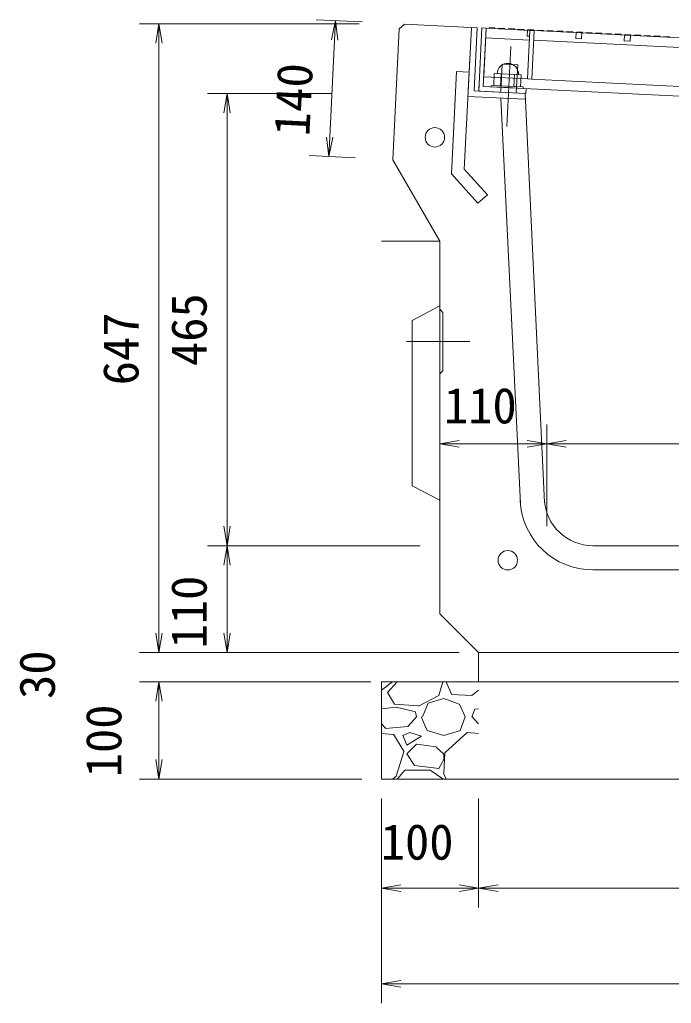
# Model space of a CAD drawing. Units: millimetres, scale not verified. Extents: x 0 to 84100, y 0 to 59400.
# Drawn here: x 35721 to 39072, y 29302 to 34361 of the extents above; entities that cross this region are included whole.
import ezdxf
from ezdxf.enums import TextEntityAlignment as Align

# ---------------------------------------------------------------- set-up
doc = ezdxf.new("R2010")
doc.units = ezdxf.units.MM
doc.header["$LTSCALE"] = 100
for name, color, linetype, lineweight in [('D-STR-DIM（寸法）', 7, 'Continuous', 18), ('D-STR-STR1（構造物）', 7, 'Continuous', 18), ('D-STR-STRn（構造物）', 7, 'Continuous', 18), ('D-STR（構造物外形線）', 1, 'Continuous', 18)]:
    doc.layers.add(name, color=color, linetype=linetype, lineweight=lineweight)
doc.styles.add('ＭＳ ゴシック', font='')
doc.styles.get('ＭＳ ゴシック').set_extended_font_data('MS Gothic')

msp = doc.modelspace()

# ---------------------------------------------------------------- linework, layer by layer
at = {"layer": 'D-STR-DIM（寸法）'}
for p, q in [((37482, 34349.1), (37245.8, 34360.9)), ((37324.1, 34256.9), (37345.7, 34355.9)), ((37345.7, 34355.9), (37340.7, 34256.1)), ((37345.7, 34355.9), (37357.4, 34255.2)), ((37467.7, 34339.5), (36337.8, 34339.5)), ((36421.2, 34239.5), (36437.8, 34339.5)), ((36437.8, 34339.5), (36454.5, 34239.5)), ((36437.8, 34339.5), (36437.8, 34239.5)), ((37315.7, 33756.7), (37340.7, 34256.1)), ((36437.8, 31205.7), (36437.8, 34239.5)), ((37327.1, 33981.8), (36688, 33981.8)), ((36771.3, 33881.8), (36788, 33981.8)), ((36788, 33981.8), (36804.6, 33881.8)), ((36788, 33981.8), (36788, 33881.8)), ((36788, 31755.7), (36788, 33881.8)), ((37310.8, 33656.8), (37299.1, 33757.5)), ((37310.8, 33656.8), (37315.7, 33756.7)), ((37332.4, 33755.9), (37310.8, 33656.8)), ((37447, 33650), (37210.9, 33661.8)), ((37881.4, 31405.7), (37881.4, 32279.6)), ((38431.4, 31755.7), (38431.4, 32279.6)), ((38431.4, 31755.7), (38431.4, 32279.6)), ((37881.4, 32179.6), (37981.4, 32196.3)), ((37981.4, 32163), (37881.4, 32179.6)), ((37881.4, 32179.6), (37981.4, 32179.6)), ((37981.4, 32179.6), (38331.4, 32179.6)), ((38331.4, 32196.3), (38431.4, 32179.6)), ((38431.4, 32179.6), (38331.4, 32163)), ((38431.4, 32179.6), (38331.4, 32179.6)), ((38431.4, 32179.6), (38531.4, 32196.3)), ((38531.4, 32163), (38431.4, 32179.6)), ((38431.4, 32179.6), (38531.4, 32179.6)), ((38531.4, 32179.6), (40131.4, 32179.6)), ((36788, 31655.7), (36771.3, 31755.7)), ((36804.6, 31755.7), (36788, 31655.7)), ((36788, 31655.7), (36788, 31755.7)), ((37781.4, 31655.7), (36688, 31655.7)), ((37781.4, 31655.7), (36688, 31655.7)), ((36771.3, 31555.7), (36788, 31655.7)), ((36788, 31655.7), (36804.6, 31555.7)), ((36788, 31655.7), (36788, 31555.7)), ((36788, 31555.7), (36788, 31205.7)), ((36437.8, 31205.7), (36437.8, 31305.7)), ((36437.8, 31105.7), (36421.2, 31205.7)), ((36437.8, 31105.7), (36421.2, 31205.7)), ((36454.5, 31205.7), (36437.8, 31105.7)), ((36437.8, 31105.7), (36437.8, 31205.7)), ((36454.5, 31205.7), (36437.8, 31105.7)), ((36437.8, 31105.7), (36437.8, 31205.7)), ((36788, 31105.7), (36771.3, 31205.7)), ((36804.6, 31205.7), (36788, 31105.7)), ((36788, 31105.7), (36788, 31205.7)), ((37981.4, 31105.7), (36337.8, 31105.7)), ((37836.2, 31105.7), (36337.8, 31105.7)), ((37981.4, 31105.7), (36688, 31105.7)), ((37481.4, 30955.7), (36337.8, 30955.7)), ((37526.4, 30955.7), (36337.8, 30955.7)), ((36421.2, 30855.7), (36437.8, 30955.7)), ((36421.2, 30855.7), (36437.8, 30955.7)), ((36437.8, 30955.7), (36454.5, 30855.7)), ((36437.8, 30955.7), (36437.8, 30855.7)), ((36437.8, 30955.7), (36454.5, 30855.7)), ((36437.8, 30955.7), (36437.8, 30855.7)), ((36437.8, 30855.7), (36437.8, 30755.7)), ((36437.8, 30855.7), (36437.8, 30555.7)), ((36437.8, 30455.7), (36421.2, 30555.7)), ((36454.5, 30555.7), (36437.8, 30455.7)), ((36437.8, 30455.7), (36437.8, 30555.7)), ((37481.4, 30455.7), (36337.8, 30455.7)), ((37581.4, 30355.7), (37581.4, 29302.2)), ((37581.4, 30355.7), (37581.4, 29794.5)), ((38081.4, 30355.7), (38081.4, 29794.5)), ((38081.4, 30355.7), (38081.4, 29794.5)), ((37581.4, 29894.5), (37681.4, 29911.2)), ((37981.4, 29911.2), (38081.4, 29894.5)), ((38081.4, 29894.5), (38181.4, 29911.2)), ((37681.4, 29877.9), (37581.4, 29894.5)), ((37581.4, 29894.5), (37681.4, 29894.5)), ((37981.4, 29894.5), (37681.4, 29894.5)), ((38081.4, 29894.5), (37981.4, 29877.9)), ((38081.4, 29894.5), (37981.4, 29894.5)), ((38181.4, 29877.9), (38081.4, 29894.5)), ((38081.4, 29894.5), (38181.4, 29894.5)), ((40481.4, 29894.5), (38181.4, 29894.5)), ((37581.4, 29402.2), (37681.4, 29418.8)), ((37681.4, 29385.5), (37581.4, 29402.2)), ((37581.4, 29402.2), (37681.4, 29402.2)), ((40981.4, 29402.2), (37681.4, 29402.2))]:
    msp.add_line(p, q, dxfattribs=at)
at = {"layer": 'D-STR-STR1（構造物）'}
for p, q in [((38098, 34318.3), (38081.7, 33993.7)), ((38120.4, 34317.2), (38098, 34318.3)), ((38120.4, 34317.2), (38105.4, 34017.6)), ((38107.9, 34067.5), (38120.4, 34317.2)), ((38120.4, 34317.2), (38345.1, 34306)), ((38135.6, 34320), (38135.4, 34316.5)), ((38165.5, 34318.5), (38135.6, 34320)), ((38165.4, 34315), (38165.5, 34318.5)), ((38185.5, 34317.5), (38185.3, 34314)), ((38215.5, 34316), (38185.5, 34317.5)), ((38215.3, 34312.5), (38215.5, 34316)), ((38235.5, 34315), (38235.3, 34311.5)), ((38265.4, 34313.5), (38235.5, 34315)), ((38265.2, 34310), (38265.4, 34313.5)), ((38285.4, 34312.5), (38285.2, 34309)), ((38315.4, 34311), (38285.4, 34312.5)), ((38315.2, 34307.5), (38315.4, 34311)), ((38331.2, 34276.6), (38332.7, 34306.6)), ((38332.7, 34306.6), (38345.1, 34306)), ((38345.1, 34306), (38332.7, 34056.3)), ((38345.1, 34306), (38332.7, 34056.3)), ((38335.3, 34310), (38335.2, 34306.5)), ((38365.3, 34308.5), (38335.3, 34310)), ((38367.6, 34304.8), (38345.1, 34306)), ((38345.1, 34306), (38362.6, 34305.1)), ((38345.1, 34306), (38367.6, 34304.8)), ((38367.6, 34304.8), (38355.1, 34055.2)), ((38355.1, 34055.2), (38367.6, 34304.8)), ((38365.1, 34305), (38365.3, 34308.5)), ((38367.6, 34304.8), (40325.2, 34207)), ((38385.3, 34307.5), (38385.1, 34304)), ((38415.2, 34306), (38385.3, 34307.5)), ((38415.1, 34302.5), (38415.2, 34306)), ((38435.2, 34305), (38435, 34301.5)), ((38465.2, 34303.5), (38435.2, 34305)), ((38465, 34300), (38465.2, 34303.5)), ((38485.1, 34302.5), (38485, 34299)), ((38515.1, 34301), (38485.1, 34302.5)), ((38514.9, 34297.5), (38515.1, 34301)), ((38535.1, 34300), (38534.9, 34296.5)), ((38565, 34298.5), (38535.1, 34300)), ((38564.9, 34295), (38565, 34298.5)), ((38117.9, 34267.3), (38342.7, 34256)), ((38343.7, 34276), (38331.2, 34276.6)), ((38365.1, 34254.9), (40322.7, 34157)), ((38580.9, 34264.1), (38582.4, 34294.1)), ((38610.8, 34262.6), (38580.9, 34264.1)), ((38582.4, 34294.1), (38612.3, 34292.6)), ((38585, 34297.5), (38584.9, 34294)), ((38615, 34296), (38585, 34297.5)), ((38612.3, 34292.6), (38610.8, 34262.6)), ((38614.8, 34292.5), (38615, 34296)), ((38635, 34295), (38634.8, 34291.5)), ((38664.9, 34293.5), (38635, 34295)), ((38664.8, 34290), (38664.9, 34293.5)), ((38684.9, 34292.5), (38684.7, 34289)), ((38714.9, 34291), (38684.9, 34292.5)), ((38714.7, 34287.5), (38714.9, 34291)), ((38734.8, 34290), (38734.7, 34286.5)), ((38764.8, 34288.5), (38734.8, 34290)), ((38764.6, 34285), (38764.8, 34288.5)), ((38784.8, 34287.5), (38784.6, 34284)), ((38814.7, 34286), (38784.8, 34287.5)), ((38814.6, 34282.5), (38814.7, 34286)), ((38830.5, 34251.7), (38832, 34281.6)), ((38860.5, 34250.2), (38830.5, 34251.7)), ((38832, 34281.6), (38862, 34280.1)), ((38834.7, 34285), (38834.5, 34281.5)), ((38864.7, 34283.5), (38834.7, 34285)), ((38862, 34280.1), (38860.5, 34250.2)), ((38864.5, 34280), (38864.7, 34283.5)), ((38884.7, 34282.5), (38884.5, 34279)), ((38914.6, 34281), (38884.7, 34282.5)), ((38914.4, 34277.5), (38914.6, 34281)), ((38934.6, 34280), (38934.4, 34276.5)), ((38964.6, 34278.5), (38934.6, 34280)), ((38964.4, 34275), (38964.6, 34278.5)), ((38984.5, 34277.5), (38984.4, 34274)), ((39014.5, 34276), (38984.5, 34277.5)), ((39014.3, 34272.5), (39014.5, 34276)), ((39034.5, 34275), (39034.3, 34271.5)), ((39064.4, 34273.5), (39034.5, 34275)), ((39064.3, 34270), (39064.4, 34273.5)), ((38247.2, 34223.5), (38226.6, 33811.3)), ((38107.9, 34067.5), (38332.7, 34056.3)), ((38162.1, 34084.8), (38159, 34022.4)), ((38300.5, 34077.9), (38162.1, 34084.8)), ((38193.6, 34020.7), (38196.7, 34083.1)), ((38262.8, 34017.2), (38265.9, 34079.6)), ((38297.4, 34015.5), (38300.5, 34077.9)), ((38332.7, 34056.3), (38355.1, 34055.2)), ((38332.7, 34056.3), (38355.1, 34055.2)), ((38355.1, 34055.2), (40312.7, 33957.3)), ((38083, 34018.7), (38081.7, 33993.7)), ((38105.4, 34017.6), (40557.4, 33895)), ((38145.8, 34023.1), (38145.4, 34015.6)), ((38145.4, 34015.6), (38227.8, 34011.5)), ((38310.6, 34014.8), (38145.8, 34023.1)), ((38159, 34022.4), (38297.4, 34015.5)), ((38227.8, 34011.5), (38310.2, 34007.3)), ((38310.2, 34007.3), (38310.6, 34014.8)), ((38323.9, 33981.6), (38325.2, 34006.6)), ((38081.7, 33993.7), (38323.9, 33981.6)), ((37881.4, 32871.7), (37897.4, 32855.7)), ((37881.4, 32871.7), (37897.4, 32855.7)), ((37881.4, 32871.7), (37897.4, 32855.7)), ((37897.4, 32855.7), (37897.4, 32555.7)), ((37897.4, 32855.7), (37897.4, 32555.7)), ((37711.3, 32705.7), (38036.9, 32705.7)), ((37897.4, 32555.7), (37881.4, 32539.7)), ((37897.4, 32555.7), (37881.4, 32539.7)), ((37897.4, 32555.7), (37881.4, 32539.7)), ((37897.4, 32555.7), (37881.4, 32539.7))]:
    msp.add_line(p, q, dxfattribs=at)
msp.add_arc((38231.3, 34081.4), 55, 357.1376, 177.1376, dxfattribs=at)
at = {"layer": 'D-STR-STRn（構造物）'}
for p, q in [((38081.4, 31105.7), (38081.4, 30955.7)), ((38081.4, 30955.7), (37581.4, 30955.7)), ((37581.4, 30955.7), (37581.4, 30455.7)), ((37581.4, 30912.2), (37637.7, 30955.7)), ((37612.3, 30900.5), (37662, 30955.7)), ((37897.5, 30955.4), (37877.5, 30885.4)), ((37914.5, 30955.7), (37941.5, 30891.6)), ((38047.3, 30885.8), (38081.4, 30912.2)), ((41081.4, 30955.7), (38081.4, 30955.7)), ((37648.3, 30840.2), (37613.3, 30900.2)), ((37877.5, 30885.1), (37772.5, 30830.1)), ((37822.3, 30845.4), (37902.3, 30870.4)), ((37902.1, 30870.4), (37982.1, 30840.4)), ((37942, 30890.2), (38047, 30885.2)), ((37657.7, 30824.9), (37581.4, 30816.9)), ((37772, 30831.5), (37647, 30841.5)), ((37757.1, 30800.7), (37657.1, 30825.7)), ((37792.2, 30775.4), (37822.2, 30845.4)), ((37982.4, 30840.3), (38012.4, 30775.3)), ((38047.2, 30775.6), (38062.2, 30815.6)), ((38081.4, 30816.9), (38062.7, 30814.9)), ((37762.3, 30775.5), (37717.3, 30725.5)), ((37762.3, 30775.1), (37757.3, 30800.1)), ((37786.8, 30775.6), (37816.8, 30705.6)), ((37987.1, 30705.7), (38012.1, 30775.7)), ((38081.4, 30739.7), (38047.1, 30777.1)), ((37602.1, 30717.1), (37581.4, 30739.7)), ((37716.9, 30725.8), (37601.9, 30715.8)), ((37642.4, 30685), (37581.4, 30690)), ((37698.4, 30595.8), (37643.4, 30685.8)), ((37692.1, 30680.5), (37712.1, 30630.5)), ((37727.2, 30695.3), (37692.2, 30680.3)), ((37712.1, 30630.6), (37787.1, 30675.6)), ((37787.4, 30675.6), (37727.4, 30695.6)), ((37816.9, 30705.1), (37901.9, 30680.1)), ((37902.6, 30680.2), (37987.6, 30705.2)), ((38022.4, 30695.4), (37907.4, 30590.4)), ((38081.4, 30690), (38022.4, 30695)), ((37762.3, 30635.5), (37712.3, 30585.5)), ((37862.9, 30620.7), (37762.9, 30635.7)), ((37903.3, 30584.4), (37863.3, 30619.4)), ((37657.3, 30470.3), (37697.3, 30595.3)), ((37712.1, 30585.6), (37752.1, 30525.6)), ((37877.4, 30510.5), (37902.4, 30555.5)), ((37907.1, 30590.7), (37902.1, 30485.7)), ((37902.3, 30555.5), (37902.3, 30585.5)), ((37752.4, 30525.2), (37877.4, 30510.2)), ((37581.4, 30455.7), (41081.4, 30455.7)), ((37637.7, 30455.7), (37657.3, 30470.8)), ((37662, 30455.7), (37702.3, 30500.5)), ((37702.3, 30500.5), (37832.3, 30500.5)), ((37832.1, 30501.6), (37897.1, 30456.6)), ((37901.5, 30486.6), (37914.5, 30455.7))]:
    msp.add_line(p, q, dxfattribs=at)
at = {"layer": 'D-STR（構造物外形線）'}
for p, q in [((37639.8, 33640.4), (37673.5, 34314.5)), ((37673.5, 34314.5), (37699.7, 34338.2)), ((37699.7, 34338.2), (38074.3, 34319.5)), ((38007.8, 33591.9), (38044.3, 34321)), ((38028.1, 33996.4), (38044.3, 34321)), ((38028.1, 33996.4), (38044.3, 34321)), ((38058, 33994.9), (38074.3, 34319.5)), ((38058, 33994.9), (38074.3, 34319.5)), ((38058, 33994.9), (38074.3, 34319.5)), ((38202.6, 34132.9), (38195.4, 33988.1)), ((38202.6, 34132.9), (38282.5, 34128.9)), ((38282.5, 34128.9), (38275.3, 33984.1)), ((37941.6, 33568.3), (37967.9, 34094.5)), ((38032.8, 34091.3), (37967.9, 34094.5)), ((38058, 33994.9), (38320.2, 33981.8)), ((38058, 33994.9), (38320.2, 33981.8)), ((38026.6, 33966.5), (38318.7, 33951.8)), ((38295.9, 31871.7), (38196.2, 33958)), ((38420.8, 31877.7), (38320.2, 33981.8)), ((37639.8, 33640.4), (37881.4, 33221.9)), ((38007.8, 33591.9), (38126.4, 33460.8)), ((37941.6, 33568.3), (38078.2, 33417.2)), ((38126.4, 33460.8), (38078.2, 33417.2)), ((37581.9, 33221.9), (37881.4, 33221.9)), ((37881.4, 33221.9), (37881.4, 31305.7)), ((37739.8, 32814), (37881.4, 32889)), ((37739.8, 32814), (37739.8, 31964)), ((37739.8, 31964), (37881.4, 31889)), ((39331.4, 31655.7), (38669.2, 31655.7)), ((39331.4, 31530.7), (38669.2, 31530.7)), ((37881.4, 31305.7), (38081.4, 31105.7)), ((39331.4, 31105.7), (38081.4, 31105.7))]:
    msp.add_line(p, q, dxfattribs=at)
for centre in [(37856.4, 33755.7), (38231.4, 31580.7)]:
    msp.add_circle(centre, 50, dxfattribs=at)
for radius in [375, 375, 250, 250]:
    msp.add_arc((38669.2, 31905.7), radius, 182.8624, 270, dxfattribs=at)

# ---------------------------------------------------------------- texts
at = {"layer": 'D-STR-DIM（寸法）', "style": 'ＭＳ ゴシック'}
for s, rotation, p in [('140', 87.138, (37265.6, 33756)), ('465', 90, (36738, 32579.5)), ('647', 90, (36387.8, 32480.8)), ('110', 90, (36738, 31127.5)), ('30', 90, (35957.5, 30867.6)), ('100', 90, (36299.4, 30464.8))]:
    msp.add_text(s, height=183.3, rotation=rotation, dxfattribs=at).set_placement(p, align=Align.BOTTOM_LEFT)
for s, p in [('110', (37903.2, 32229.6)), ('100', (37578.2, 29986))]:
    msp.add_text(s, height=183.3, dxfattribs=at).set_placement(p, align=Align.BOTTOM_LEFT)

doc.saveas('drawing.dxf')
